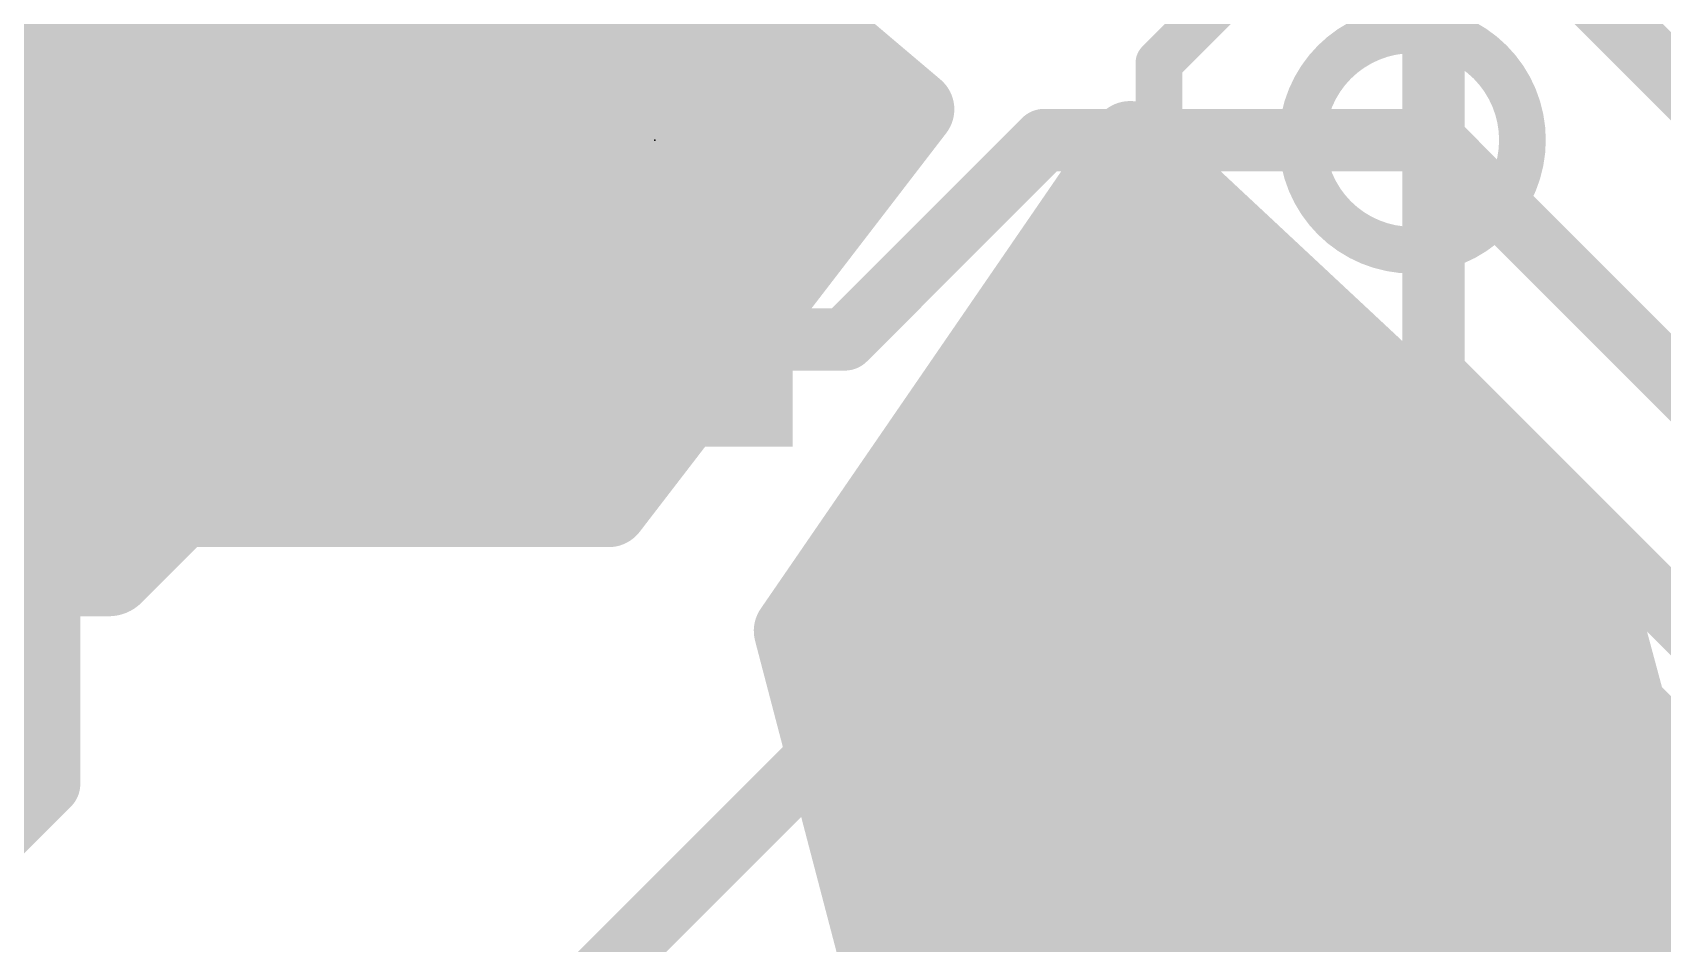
# Model space of a CAD drawing. Extents: x -36.1 to 36.1, y -36.8 to 19.2.
# Drawn here: x -8.38 to -3.06, y -2.62 to 0.35 of the extents above; entities that cross this region are included whole.
import ezdxf

# ---------------------------------------------------------------- set-up
doc = ezdxf.new("R2010")
doc.units = 0
for name, color, linetype in [('1', 12, 'CONTINUOUS'), ('16', 132, 'CONTINUOUS'), ('21', 41, 'CONTINUOUS'), ('22', 40, 'CONTINUOUS'), ('23', 53, 'CONTINUOUS'), ('51', 53, 'CONTINUOUS')]:
    doc.layers.add(name, color=color, linetype=linetype)

# ---------------------------------------------------------------- blocks, each defined once
blk = doc.blocks.new('RECT')
blk.add_solid([(-0.5, -0.5), (0.5, -0.5), (-0.5, 0.5), (0.5, 0.5)])

msp = doc.modelspace()

# ---------------------------------------------------------------- linework, layer by layer
at = {"layer": '1'}
for points, const_width in [([(-4.4495, 1.6211), (-1.5584, -1.27)], 0.2032), ([(-5.08, 0), (-5.73, -0.65)], 0.2032), ([(-3.81, 0), (-5.08, 0)], 0.2032), ([(-2.2225, -1.5875), (-3.81, 0)], 0.2032), ([(-7.381, -0.65), (-8.131, -1.4)], 0.3048), ([(-6.35, -0.65), (-7.381, -0.65)], 0.3048), ([(-5.73, -0.65), (-6.35, -0.65)], 0.2032), ([(-5.0152, -1.0554), (-5.0152, -1.2052)], 0.2032), ([(-5.0152, -1.2052), (-8.89, -5.08)], 0.2032), ([(-9.525, -1.4), (-8.131, -1.4)], 0.3048), ([(-4.4495, -1.6211), (-5.715, -2.8866)], 0.2032), ([(-3.3182, -2.7525), (-2.2225, -1.6568)], 0.2032)]:
    msp.add_lwpolyline(points, dxfattribs=dict(at, const_width=const_width))
for points, const_width in [([(-5.08, 0.0508, 1), (-5.08, -0.0508)], 0.1016), ([(-5.0441, -0.0359, 1), (-5.1159, 0.0359)], 0.1016), ([(-3.7741, 0.0359, 1), (-3.8459, -0.0359)], 0.1016), ([(-3.81, -0.0508, 1), (-3.81, 0.0508)], 0.1016), ([(-7.381, -0.5738, 1), (-7.381, -0.7262)], 0.1524), ([(-7.3271, -0.7039, 1), (-7.4349, -0.5961)], 0.1524), ([(-6.35, -0.7262, 1), (-6.35, -0.5738)], 0.1524), ([(-6.35, -0.5992, 1), (-6.35, -0.7008)], 0.1016), ([(-5.7659, -0.6141, 1), (-5.6941, -0.6859)], 0.1016), ([(-5.73, -0.7008, 1), (-5.73, -0.5992)], 0.1016), ([(-4.9644, -1.0554, 1), (-5.066, -1.0554)], 0.1016), ([(-4.9793, -1.2411, 1), (-5.0511, -1.1693)], 0.1016), ([(-5.066, -1.2052, 1), (-4.9644, -1.2052)], 0.1016), ([(-8.1849, -1.3461, 1), (-8.0771, -1.4539)], 0.1524), ([(-8.131, -1.4762, 1), (-8.131, -1.3238)], 0.1524), ([(-4.4136, -1.657, 1), (-4.4855, -1.5852)], 0.1016)]:
    msp.add_lwpolyline(points, format="xyb", dxfattribs=dict(at, const_width=const_width))
at = {"layer": '16', "const_width": 0.2032}
for points in [[(-3.81, 2.921), (-3.81, -0.762)], [(-3.81, -0.762), (-1.27, -3.302)]]:
    msp.add_lwpolyline(points, dxfattribs=at)
at = {"layer": '16', "const_width": 0.1016}
for points in [[(-3.7741, -0.7261, 1), (-3.8459, -0.7979)], [(-3.8608, -0.762, 1), (-3.7592, -0.762)]]:
    msp.add_lwpolyline(points, format="xyb", dxfattribs=at)
at = {"layer": '21'}
for points, const_width in [([(-4.7058, 0.251), (0, 4.9568)], 0.1524), ([(-4.7058, 0.251), (-4.7058, -0.251)], 0.1524), ([(-6.3195, 0), (-6.3805, 0)], 0.4064), ([(0, -4.9568), (-4.7058, -0.251)], 0.1524), ([(-8.325, -2.1), (-8.325, -1)], 0.2032), ([(-8.725, -2.5), (-8.325, -2.1)], 0.2032)]:
    msp.add_lwpolyline(points, dxfattribs=dict(at, const_width=const_width))
for points, const_width in [([(-3.8795, -0.3592, 1), (-3.8795, 0.3592, 1), (-3.8795, -0.3592)], 0.1524), ([(-4.6677, 0.251, 1), (-4.7439, 0.251)], 0.0762), ([(-4.7327, 0.278, 1), (-4.6789, 0.2241)], 0.0762), ([(-6.3805, 0.1016, 1), (-6.3805, -0.1016)], 0.2032), ([(-6.3195, -0.1016, 1), (-6.3195, 0.1016)], 0.2032), ([(-4.6789, -0.2241, 1), (-4.7327, -0.278)], 0.0762), ([(-4.7439, -0.251, 1), (-4.6677, -0.251)], 0.0762), ([(-8.2742, -1, 1), (-8.3758, -1)], 0.1016), ([(-8.2891, -2.1359, 1), (-8.3609, -2.0641)], 0.1016), ([(-8.3758, -2.1, 1), (-8.2742, -2.1)], 0.1016)]:
    msp.add_lwpolyline(points, format="xyb", dxfattribs=dict(at, const_width=const_width))
at = {"layer": '22', "const_width": 0.254}
for points in [[(-5.5, 0.1), (-6.8, 1.2)], [(-13.16, 0.254), (-5.682, 0.254)], [(-6.5, -1.2), (-5.5, 0.1)], [(-13.1846, 0), (-5.5769, 0)], [(-4.8, 0), (-5.9, -1.6)], [(-3.3, -1.4), (-4.8, 0)], [(-12.8915, -0.254), (-5.7723, -0.254)], [(-4.9746, -0.254), (-4.5279, -0.254)], [(-12.5985, -0.508), (-5.9677, -0.508)], [(-5.1493, -0.508), (-4.2557, -0.508)], [(-12.3054, -0.762), (-6.1631, -0.762)], [(-5.3239, -0.762), (-3.9836, -0.762)], [(-12.0123, -1.016), (-6.3585, -1.016)], [(-5.4985, -1.016), (-3.7114, -1.016)], [(-11.8, -1.2), (-6.5, -1.2)], [(-5.6731, -1.27), (-3.4393, -1.27)], [(-1.9, -6.6), (-3.3, -1.4)], [(-5.8478, -1.524), (-3.2666, -1.524)], [(-5.9, -1.6), (-4.8, -5.8)], [(-5.8534, -1.778), (-3.1982, -1.778)], [(-5.7869, -2.032), (-3.1298, -2.032)], [(-5.7203, -2.286), (-3.0615, -2.286)], [(-5.6538, -2.54), (-2.9931, -2.54)]]:
    msp.add_lwpolyline(points, dxfattribs=at)
at = {"layer": '22', "const_width": 0.127}
for points in [[(-5.682, 0.1905, 1), (-5.682, 0.3175)], [(-5.4497, 0.0613, 1), (-5.5503, 0.1387)], [(-5.541, 0.0515, 1), (-5.459, 0.1485)], [(-5.5769, -0.0635, 1), (-5.5769, 0.0635)], [(-4.7567, 0.0464, 1), (-4.8433, -0.0464)], [(-4.7477, -0.036, 1), (-4.8523, 0.036)], [(-5.7723, -0.3175, 1), (-5.7723, -0.1905)], [(-4.9746, -0.1905, 1), (-4.9746, -0.3175)], [(-4.5279, -0.3175, 1), (-4.5279, -0.1905)], [(-5.9677, -0.5715, 1), (-5.9677, -0.4445)], [(-5.1493, -0.4445, 1), (-5.1493, -0.5715)], [(-4.2557, -0.5715, 1), (-4.2557, -0.4445)], [(-6.1631, -0.8255, 1), (-6.1631, -0.6985)], [(-5.3239, -0.6985, 1), (-5.3239, -0.8255)], [(-3.9836, -0.8255, 1), (-3.9836, -0.6985)], [(-6.3585, -1.0795, 1), (-6.3585, -0.9525)], [(-5.4985, -0.9525, 1), (-5.4985, -1.0795)], [(-3.7114, -1.0795, 1), (-3.7114, -0.9525)], [(-6.5503, -1.1613, 1), (-6.4497, -1.2387)], [(-6.5, -1.2635, 1), (-6.5, -1.1365)], [(-5.6731, -1.2065, 1), (-5.6731, -1.3335)], [(-3.4393, -1.3335, 1), (-3.4393, -1.2065)], [(-3.2387, -1.3835, 1), (-3.3613, -1.4165)], [(-3.3433, -1.4464, 1), (-3.2567, -1.3536)], [(-5.8478, -1.4605, 1), (-5.8478, -1.5875)], [(-3.2666, -1.5875, 1), (-3.2666, -1.4605)], [(-5.8386, -1.5839, 1), (-5.9614, -1.6161)], [(-5.9523, -1.564, 1), (-5.8477, -1.636)], [(-5.8534, -1.7145, 1), (-5.8534, -1.8415)], [(-3.1982, -1.8415, 1), (-3.1982, -1.7145)], [(-5.7869, -1.9685, 1), (-5.7869, -2.0955)], [(-3.1298, -2.0955, 1), (-3.1298, -1.9685)], [(-5.7203, -2.2225, 1), (-5.7203, -2.3495)], [(-3.0615, -2.3495, 1), (-3.0615, -2.2225)], [(-5.6538, -2.4765, 1), (-5.6538, -2.6035)]]:
    msp.add_lwpolyline(points, format="xyb", dxfattribs=at)
at = {"layer": '23'}
msp.add_point((-6.35, 0), dxfattribs=at)
at = {"layer": '51', "const_width": 0.1524}
for points in [[(-6.574, -0.245), (-6.574, 0.245)], [(-6.126, 0.245), (-6.126, -0.245)]]:
    msp.add_lwpolyline(points, dxfattribs=at)
at = {"layer": '51', "const_width": 0.0762}
for points in [[(-6.5359, 0.245, 1), (-6.6121, 0.245)], [(-6.0879, 0.245, 1), (-6.1641, 0.245)], [(-6.6121, -0.245, 1), (-6.5359, -0.245)], [(-6.1641, -0.245, 1), (-6.0879, -0.245)]]:
    msp.add_lwpolyline(points, format="xyb", dxfattribs=at)

# ---------------------------------------------------------------- block references
at = {"layer": '1'}
for p, xscale, yscale, rotation in [((-6.35, 0.65), 0.7, 0.9, 270), ((-6.35, -0.65), 0.7, 0.9, 270), ((-5.0152, -1.0554), 1.27, 0.5588, 45), ((-4.4495, -1.6211), 1.27, 0.5588, 45), ((-3.8839, -2.1868), 1.27, 0.5588, 45), ((-3.3182, -2.7525), 1.27, 0.5588, 45)]:
    msp.add_blockref('RECT', p, dxfattribs=dict(at, xscale=xscale, yscale=yscale, rotation=rotation))
at = {"layer": '51'}
for p, xscale, yscale, rotation in [((-6.3548, 0.404), 0.3, 0.5999, 270), ((-6.3548, -0.4088), 0.3, 0.5999, 270), ((-4.8446, -0.8848), 0.9906, 0.4572, 45), ((-4.2789, -1.4505), 0.9906, 0.4572, 45), ((-3.7132, -2.0162), 0.9906, 0.4572, 45), ((-3.1475, -2.5819), 0.9906, 0.4572, 45)]:
    msp.add_blockref('RECT', p, dxfattribs=dict(at, xscale=xscale, yscale=yscale, rotation=rotation))

doc.saveas('drawing.dxf')
